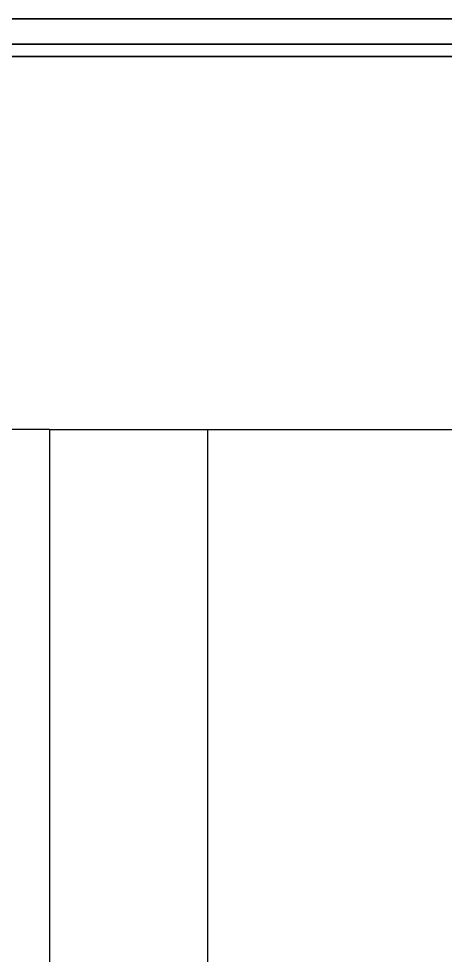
# Model space of a CAD drawing. Header units: metres. Extents: x -15 to 15, y -45.1 to 2.
# Drawn here: x -3.049 to -2.373, y 0.518 to 2 of the extents above; entities that cross this region are included whole.
import ezdxf

# ---------------------------------------------------------------- set-up
doc = ezdxf.new("R2010")
doc.units = ezdxf.units.M
for name, color, linetype in [('CELIK_KIRIS_KOLON', 9, 'CONTINUOUS'), ('KABLO_TAVALARI', 6, 'CONTINUOUS'), ('KORKULUK_KAPI', 4, 'CONTINUOUS'), ('MONTAJ_BORULARI', 2, 'CONTINUOUS'), ('ZEMIN_PLATFORM', 8, 'CONTINUOUS')]:
    doc.layers.add(name, color=color, linetype=linetype)

msp = doc.modelspace()

# ---------------------------------------------------------------- linework, layer by layer
at = {"layer": 'CELIK_KIRIS_KOLON'}
for q in [(-4.4, 1.35, 6.75), (-1.6, 1.35, 6.75)]:
    msp.add_line((-3, 1.35, 4.1), q, dxfattribs=at)
at = {"layer": 'KABLO_TAVALARI'}
for p, q in [((-3, 1.35, 4.52), (-3, -41.2, 9.4666)), ((-2.75, 1.35, 4.52), (-2.75, -41.2, 9.4666))]:
    msp.add_line(p, q, dxfattribs=at)
at = {"layer": 'KORKULUK_KAPI'}
for p, q in [((5.5, 1.96), (-5.5, 1.96)), ((5.5, 1.96, 1.7), (-5.5, 1.96, 1.7)), ((-5.5, 1.94), (5.5, 1.94)), ((-5.5, 1.94, 1.7), (5.5, 1.94, 1.7))]:
    msp.add_line(p, q, dxfattribs=at)
for points in [[(-5.5, 1.94), (5.5, 1.94), (5.5, 1.96), (-5.5, 1.96)], [(-5.5, 1.94, 1.7), (5.5, 1.94, 1.7), (5.5, 1.96, 1.7), (-5.5, 1.96, 1.7)], [(-5.5, 1.96), (5.5, 1.96), (5.5, 1.96, 1.7), (-5.5, 1.96, 1.7)], [(-5.5, 1.94), (5.5, 1.94), (5.5, 1.94, 1.7), (-5.5, 1.94, 1.7)]]:
    msp.add_3dface(points, dxfattribs=at)
at = {"layer": 'MONTAJ_BORULARI'}
msp.add_line((-3, 1.35, 4.1), (-3, -1.2296, 4.4471), dxfattribs=at)
at = {"layer": 'ZEMIN_PLATFORM'}
for p, q in [((15, 2, -0.4), (-15, 2, -0.4)), ((15, 2), (-15, 2))]:
    msp.add_line(p, q, dxfattribs=at)
for points in [[(-15, 0, -0.4), (15, 0, -0.4), (15, 2, -0.4), (-15, 2, -0.4)], [(-15, 0), (15, 0), (15, 2), (-15, 2)], [(-15, 2, -0.4), (15, 2, -0.4), (15, 2), (-15, 2)]]:
    msp.add_3dface(points, dxfattribs=at)

doc.saveas('drawing.dxf')
